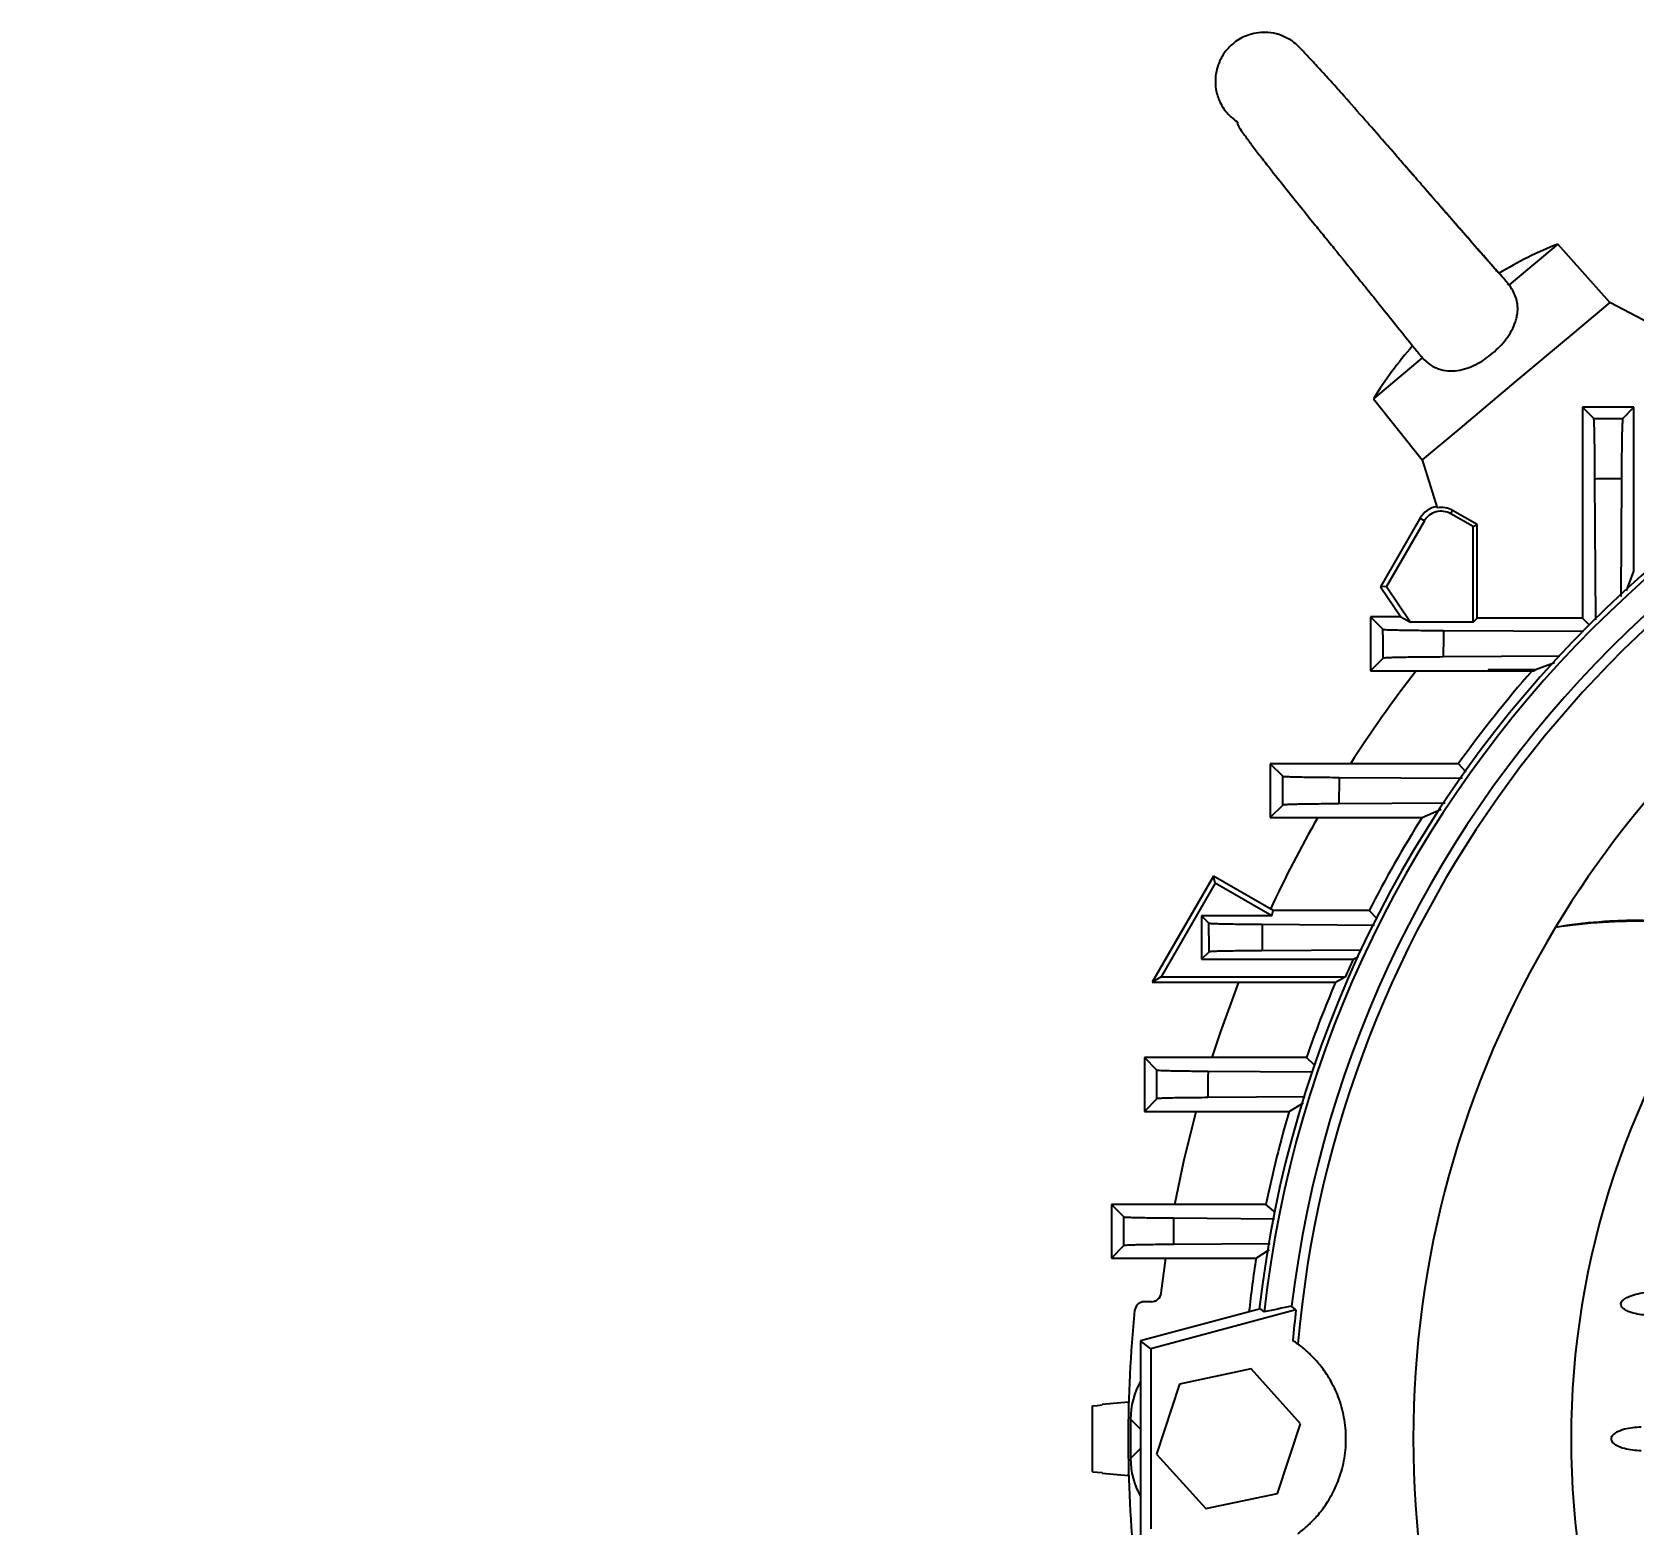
# Model space of a CAD drawing. Header units: millimetres. Extents: x 29178 to 37588, y 1365 to 7305.
# Drawn here: x 29877.2 to 30040.8, y 6281 to 6433.5 of the extents above; entities that cross this region are included whole.
import ezdxf

# ---------------------------------------------------------------- set-up
doc = ezdxf.new("R2010")
doc.units = ezdxf.units.MM

msp = doc.modelspace()

# ---------------------------------------------------------------- linework, layer by layer
at = {"color": 7, "linetype": 'Continuous'}
for p, q in [((30033.06, 6411.88), (30028.08, 6407.71)), ((30038.37, 6405.89), (30033.06, 6411.88)), ((30028.08, 6407.71), (30027.93, 6407.8)), ((30038.37, 6405.89), (30034.54, 6402.68)), ((30050.6, 6399.52), (30038.37, 6405.89)), ((30034.54, 6402.68), (30028.79, 6397.86)), ((30019.02, 6400.48), (30019.11, 6400.38)), ((30019.21, 6400.26), (30014.23, 6396.08)), ((30019.17, 6400.41), (30019.21, 6400.26)), ((30028.79, 6397.86), (30023.04, 6393.04)), ((30014.23, 6396.08), (30019.21, 6389.82)), ((30035.6, 6395.2), (30035.6, 6373.66)), ((30036.74, 6394.06), (30035.6, 6395.2)), ((30040.84, 6395.2), (30035.6, 6395.2)), ((30039.69, 6394.05), (30040.84, 6395.2)), ((30040.84, 6378.47), (30040.84, 6395.2)), ((30023.04, 6393.04), (30019.21, 6389.82)), ((30019.21, 6389.82), (30020.75, 6384.95)), ((30036.95, 6373.49), (30036.86, 6387.87)), ((30039.57, 6387.91), (30039.5, 6375.88)), ((30022.13, 6384.33), (30022.32, 6384.67)), ((30024.41, 6383.01), (30022.13, 6384.33)), ((30024.81, 6383.23), (30022.32, 6384.67)), ((30018.98, 6383.86), (30014.94, 6376.87)), ((30019.43, 6383.6), (30015.55, 6376.89)), ((30019.43, 6383.6), (30018.98, 6383.86)), ((30024.41, 6383.01), (30024.81, 6383.23)), ((30024.41, 6373.27), (30024.41, 6383.01)), ((30024.81, 6373.66), (30024.81, 6383.23)), ((30040.09, 6376.44), (30040.84, 6378.47)), ((30015.55, 6376.89), (30014.94, 6376.87)), ((30014.94, 6376.87), (30017.01, 6373.79)), ((30015.55, 6376.89), (30018, 6373.27)), ((30017.01, 6373.79), (30013.94, 6373.79)), ((30015.2, 6372.53), (30013.94, 6373.79)), ((30013.94, 6373.79), (30013.94, 6368.29)), ((30017.01, 6373.79), (30018, 6373.27)), ((30024.41, 6373.27), (30018, 6373.27)), ((30024.41, 6373.27), (30024.81, 6373.66)), ((30035.6, 6373.66), (30024.81, 6373.66)), ((30036.26, 6373), (30035.6, 6373.66)), ((30021.39, 6372.4), (30035.7, 6372.32)), ((30015.22, 6369.57), (30013.94, 6368.29)), ((30033.27, 6369.77), (30021.35, 6369.7)), ((30013.94, 6368.29), (30026, 6368.29)), ((30025.96, 6368.42), (30030.8, 6368.42)), ((30025.96, 6368.42), (30026, 6368.29)), ((30026, 6368.29), (30030.68, 6368.29)), ((30030.8, 6368.42), (30032.72, 6369.13)), ((30022.9, 6358.79), (30003.69, 6358.79)), ((30004.96, 6357.52), (30003.69, 6358.79)), ((30003.69, 6358.79), (30003.69, 6353.29)), ((30023.71, 6357.92), (30022.9, 6358.79)), ((30010.72, 6357.4), (30023.31, 6357.32)), ((30021.56, 6354.77), (30010.69, 6354.7)), ((30004.97, 6354.58), (30003.69, 6353.29)), ((30003.69, 6353.29), (30019.2, 6353.29)), ((30019.2, 6353.29), (30021.14, 6354.16)), ((29997.88, 6347.32), (29991.63, 6336.49)), ((29998.07, 6346.6), (29992.53, 6337.02)), ((29998.07, 6346.6), (29997.88, 6347.32)), ((30003.98, 6343.79), (29997.88, 6347.32)), ((30003.84, 6343.27), (29998.07, 6346.6)), ((30003.84, 6343.27), (29996.67, 6343.27)), ((29997.42, 6342.52), (29996.67, 6343.27)), ((29996.67, 6343.27), (29996.67, 6338.82)), ((30003.84, 6343.27), (30003.98, 6343.79)), ((30013.78, 6343.79), (30003.98, 6343.79)), ((30014.64, 6342.92), (30013.78, 6343.79)), ((30002.87, 6342.4), (30014.32, 6342.32)), ((29997.43, 6339.58), (29996.67, 6338.82)), ((29996.67, 6338.82), (30012.15, 6338.82)), ((30012.95, 6339.77), (30002.84, 6339.7)), ((30012.15, 6338.82), (30012.65, 6339.07)), ((29992.53, 6337.02), (29991.63, 6336.49)), ((29992.53, 6337.02), (30011.35, 6337.02)), ((30010.36, 6336.49), (30011.35, 6337.02)), ((29991.63, 6336.49), (30010.36, 6336.49)), ((30007.38, 6328.79), (29990.83, 6328.79)), ((29992.11, 6327.51), (29990.83, 6328.79)), ((29990.83, 6328.79), (29990.83, 6323.29)), ((30008.21, 6328.02), (30007.38, 6328.79)), ((29997.33, 6327.4), (30007.97, 6327.32)), ((29992.11, 6324.58), (29990.83, 6323.29)), ((30007.25, 6324.77), (29997.31, 6324.69)), ((30005.62, 6323.29), (30007.08, 6324.16)), ((29990.83, 6323.29), (30005.62, 6323.29)), ((30003.24, 6313.79), (29987.45, 6313.79)), ((29988.73, 6312.51), (29987.45, 6313.79)), ((29987.45, 6313.79), (29987.45, 6308.29)), ((30004.22, 6312.95), (30003.24, 6313.79)), ((29993.81, 6312.4), (30004.11, 6312.32)), ((29988.74, 6309.58), (29987.45, 6308.29)), ((30003.69, 6309.77), (29993.8, 6309.69)), ((30002.25, 6308.29), (30003.6, 6309.18)), ((29987.45, 6308.29), (30002.25, 6308.29)), ((29992.54, 6304.73), (29993.01, 6308.29)), ((30002.68, 6303.13), (29990.42, 6299.84)), ((29991.55, 6303.84), (29990.83, 6303.84)), ((30006.31, 6303.02), (29991.47, 6299.04)), ((30003.06, 6302.8), (30002.68, 6303.13)), ((30006.31, 6303.02), (30005.87, 6303.4)), ((29991.47, 6299.04), (29990.42, 6299.84)), ((29990.42, 6299.84), (29990.42, 6279.84)), ((29991.47, 6299.04), (29991.47, 6280.65)), ((30001.75, 6296.98), (29994.41, 6295.43)), ((30006.77, 6291.39), (30001.75, 6296.98)), ((29994.41, 6295.43), (29992.08, 6288.29)), ((29985.52, 6286.48), (29985.52, 6293.21)), ((29989.22, 6293.59), (29986.52, 6293.36)), ((29986.52, 6293.3), (29986.52, 6293.36)), ((29989.22, 6293.45), (29989.22, 6293.59)), ((29989.42, 6291.84), (29989.42, 6287.84)), ((30004.44, 6284.26), (30006.77, 6291.39)), ((29992.08, 6288.29), (29997.09, 6282.71)), ((29986.52, 6286.33), (29986.52, 6286.39)), ((29986.52, 6286.33), (29989.22, 6286.09)), ((29989.22, 6286.09), (29989.22, 6286.24)), ((29997.09, 6282.71), (30004.44, 6284.26))]:
    msp.add_line(p, q, dxfattribs=at)
at = {"color": 8, "linetype": 'Continuous'}
for p, q in [((29990.42, 6290.84), (29989.42, 6291.84)), ((29989.42, 6287.84), (29990.42, 6288.84))]:
    msp.add_line(p, q, dxfattribs=at)
at = {"color": 7, "linetype": 'Continuous', "flags": 128}
for points in [[(29997.76, 6328.79), (29998.6, 6331.33), (30000.49, 6336.49)], [(29993.94, 6313.79), (29994.86, 6318.19), (29996.13, 6323.29)], [(29985.52, 6293.21), (29986.01, 6293.25), (29986.52, 6293.3)], [(29985.52, 6286.48), (29986.01, 6286.44), (29986.52, 6286.39)]]:
    msp.add_lwpolyline(points, dxfattribs=at)
at = {"color": 7, "linetype": 'Continuous'}
for centre, radius, start, end in [((30047.28, 6375.82), 38.76, 111.5149, 121.44), ((30119.42, 6289.84), 117.6, 96.471, 173.529), ((30119.42, 6289.84), 117.08, 96.3514, 173.6486), ((30119.42, 6289.84), 114.36, 96.8084, 173.1916), ((30047.28, 6375.82), 38.76, 138.572, 148.4851), ((30119.42, 6289.84), 113.32, 110.3164, 175.0998), ((30021.14, 6382.61), 2.5, 99.9102, 150), ((30021.14, 6382.61), 1.98, 60, 150), ((30021.14, 6382.61), 2.37, 60, 99.4881), ((30119.42, 6289.84), 101.13, 121.1145, 148.8855), ((30119.42, 6289.84), 127.75, 142.1142, 147.335), ((30119.42, 6289.84), 118.62, 138.597, 144.4605), ((30119.42, 6289.84), 118.45, 138.4379, 138.5225), ((30119.42, 6289.84), 127.75, 150.2199, 154.9396), ((30119.42, 6289.84), 118.62, 147.663, 152.9472), ((30119.42, 6289.84), 101.13, 148.8855, 211.1145), ((30119.42, 6289.84), 85, 142.456, 217.544), ((30119.42, 6289.84), 117.92, 155.4616, 156.4202), ((30119.42, 6289.84), 118.62, 156.8427, 160.8309), ((30119.42, 6289.84), 118.62, 163.6209, 168.3517), ((30119.42, 6289.84), 118.62, 171.052, 173.7219), ((29991.55, 6304.84), 1, 270, 353.3096), ((30119.42, 6289.84), 130.25, 174.2274, 185.7726), ((30119.42, 6289.84), 113.87, 173.3571, 174.941)]:
    msp.add_arc(centre, radius, start, end, dxfattribs=at)
for centre, major_axis, start_param, end_param in [((29997.42, 6291.84), (-5.66, 5.66), 0.279974, 0.785312), ((29997.42, 6287.84), (-5.66, -5.66), 5.497873, 6.003211)]:
    msp.add_ellipse(centre, major_axis=major_axis, ratio=0.999829, start_param=start_param, end_param=end_param, dxfattribs=at)
for points, knots in [([(30005.74, 6432.73), (30005.37, 6432.93), (30004.65, 6433.31), (30003.21, 6433.57), (30001.63, 6433.4), (30000.23, 6432.68), (29999.21, 6431.75), (29998.4, 6430.51), (29998.03, 6429.06), (29998.1, 6427.64), (29998.47, 6426.41), (29999.22, 6425.18), (30000.01, 6424.58), (30000.41, 6424.27)], [0, 0, 0, 0, 0.080973, 0.154104, 0.278912, 0.378139, 0.450879, 0.540216, 0.658914, 0.730385, 0.811025, 0.90273, 1, 1, 1, 1]), ([(30027.97, 6407.85), (30027.83, 6408.01), (30027.3, 6408.6), (30026.09, 6409.97), (30024.49, 6411.79), (30022.86, 6413.66), (30021.3, 6415.46), (30019.85, 6417.12), (30018.57, 6418.6), (30017.42, 6419.91), (30016.24, 6421.27), (30014.79, 6422.93), (30012.95, 6425.04), (30011.24, 6426.98), (30009.81, 6428.57), (30008.71, 6429.79), (30007.66, 6430.91), (30006.79, 6431.84), (30006.05, 6432.54), (30005.85, 6432.66), (30005.74, 6432.73)], [0, 0, 0, 0, 0.025987, 0.096924, 0.162695, 0.223311, 0.278328, 0.327424, 0.370557, 0.407696, 0.442154, 0.490777, 0.5562, 0.638928, 0.687053, 0.739805, 0.797373, 0.859708, 0.927334, 1, 1, 1, 1]), ([(30000.34, 6424.21), (30000.33, 6424.21), (30000.28, 6424.19), (30000.47, 6423.84), (30000.95, 6423.15), (30001.61, 6422.23), (30002.42, 6421.17), (30003.55, 6419.72), (30005.01, 6417.88), (30006.69, 6415.79), (30008.05, 6414.1), (30009.18, 6412.71), (30010.62, 6410.94), (30012.15, 6409.04), (30013.8, 6407), (30015.24, 6405.21), (30016.81, 6403.27), (30018.16, 6401.58), (30018.79, 6400.78), (30019.02, 6400.48)], [0, 0, 0, 0, 0.015585, 0.081424, 0.143926, 0.20258, 0.257417, 0.30822, 0.397177, 0.468788, 0.522461, 0.56092, 0.600274, 0.688699, 0.738305, 0.797734, 0.868966, 0.951876, 1, 1, 1, 1]), ([(30027.11, 6408.82), (30026.76, 6409.21), (30025.97, 6410.11), (30024.49, 6411.8), (30022.86, 6413.67), (30021.29, 6415.47), (30019.85, 6417.12), (30018.57, 6418.6), (30017.73, 6419.56), (30017.32, 6420.03), (30017.27, 6420.08)], [0, 0, 0, 0, 0.138622, 0.319372, 0.485009, 0.635092, 0.768963, 0.886562, 0.987867, 1, 1, 1, 1]), ([(30019.21, 6400.26), (30019.44, 6400.01), (30019.7, 6399.78), (30020.11, 6399.49), (30020.26, 6399.4), (30020.56, 6399.25), (30020.71, 6399.18), (30021.18, 6399.02), (30021.51, 6398.95), (30022.16, 6398.9), (30022.48, 6398.92), (30023.14, 6399.01), (30023.46, 6399.09), (30024.08, 6399.3), (30024.39, 6399.43), (30025.3, 6399.89), (30025.87, 6400.27), (30026.92, 6401.16), (30027.39, 6401.64), (30028, 6402.45), (30028.18, 6402.74), (30028.5, 6403.32), (30028.63, 6403.62), (30028.79, 6404.09), (30028.83, 6404.25), (30028.9, 6404.57), (30028.93, 6404.73), (30028.96, 6405.06), (30028.97, 6405.22), (30028.96, 6405.55), (30028.94, 6405.72), (30028.86, 6406.2), (30028.76, 6406.52), (30028.48, 6407.14), (30028.29, 6407.43), (30028.08, 6407.71)], [0, 0, 0, 0, 0.0625, 0.0625, 0.09375, 0.09375, 0.125, 0.125, 0.1875, 0.1875, 0.25, 0.25, 0.3125, 0.3125, 0.375, 0.375, 0.5, 0.5, 0.625, 0.625, 0.6875, 0.6875, 0.75, 0.75, 0.78125, 0.78125, 0.8125, 0.8125, 0.84375, 0.84375, 0.875, 0.875, 0.9375, 0.9375, 1, 1, 1, 1]), ([(30036.86, 6387.87), (30036.86, 6388.81), (30036.85, 6389.66), (30036.84, 6390.62), (30036.84, 6390.81), (30036.83, 6391.16), (30036.83, 6391.33), (30036.82, 6391.82), (30036.82, 6392.12), (30036.81, 6392.66), (30036.8, 6392.9), (30036.79, 6393.31), (30036.78, 6393.48), (30036.77, 6393.76), (30036.76, 6393.87), (30036.75, 6394.02), (30036.74, 6394.06), (30036.74, 6394.06)], [0, 0, 0, 0, 0.25, 0.25, 0.3125, 0.3125, 0.375, 0.375, 0.5, 0.5, 0.625, 0.625, 0.75, 0.75, 0.875, 0.875, 1, 1, 1, 1]), ([(30039.69, 6394.05), (30039.68, 6394.04), (30039.67, 6393.89), (30039.65, 6393.47), (30039.64, 6393.3), (30039.63, 6392.89), (30039.62, 6392.65), (30039.61, 6392.12), (30039.61, 6391.83), (30039.6, 6391.17), (30039.59, 6390.82), (30039.58, 6390.07), (30039.58, 6389.67), (30039.57, 6388.83), (30039.57, 6388.38), (30039.57, 6387.91)], [0, 0, 0, 0, 0.25, 0.25, 0.375, 0.375, 0.5, 0.5, 0.625, 0.625, 0.75, 0.75, 0.875, 0.875, 1, 1, 1, 1]), ([(30039.57, 6387.91), (30038.78, 6387.9), (30038, 6387.89), (30037.22, 6387.88), (30037.1, 6387.88), (30036.98, 6387.88), (30036.86, 6387.87)], [0, 0, 0, 0, 0.002495824, 0.002495824, 0.002495824, 0.002874365, 0.002874365, 0.002874365, 0.002874365]), ([(30015.2, 6372.53), (30015.22, 6372.52), (30015.36, 6372.5), (30015.78, 6372.48), (30015.96, 6372.48), (30016.37, 6372.47), (30016.61, 6372.46), (30017.14, 6372.45), (30017.44, 6372.44), (30018.1, 6372.43), (30018.45, 6372.43), (30019.21, 6372.42), (30019.61, 6372.41), (30020.47, 6372.41), (30020.92, 6372.4), (30021.39, 6372.4)], [0, 0, 0, 0, 0.25, 0.25, 0.375, 0.375, 0.5, 0.5, 0.625, 0.625, 0.75, 0.75, 0.875, 0.875, 1, 1, 1, 1]), ([(30021.39, 6372.4), (30021.39, 6372.28), (30021.39, 6372.16), (30021.39, 6372.05), (30021.38, 6371.26), (30021.36, 6370.48), (30021.35, 6369.7)], [0, 0, 0, 0, 0.000378543, 0.000378543, 0.000378543, 0.002874377, 0.002874377, 0.002874377, 0.002874377]), ([(30021.35, 6369.7), (30020.43, 6369.69), (30019.59, 6369.69), (30018.64, 6369.68), (30018.46, 6369.67), (30018.1, 6369.67), (30017.93, 6369.67), (30017.45, 6369.66), (30017.15, 6369.65), (30016.62, 6369.64), (30016.38, 6369.64), (30015.97, 6369.62), (30015.8, 6369.62), (30015.52, 6369.61), (30015.41, 6369.6), (30015.26, 6369.59), (30015.22, 6369.58), (30015.22, 6369.57)], [0, 0, 0, 0, 0.25, 0.25, 0.3125, 0.3125, 0.375, 0.375, 0.5, 0.5, 0.625, 0.625, 0.75, 0.75, 0.875, 0.875, 1, 1, 1, 1]), ([(30004.96, 6357.52), (30004.97, 6357.51), (30005.11, 6357.5), (30005.5, 6357.48), (30005.67, 6357.47), (30006.05, 6357.46), (30006.27, 6357.46), (30006.77, 6357.45), (30007.05, 6357.44), (30007.66, 6357.43), (30007.99, 6357.43), (30008.7, 6357.42), (30009.07, 6357.41), (30009.86, 6357.41), (30010.29, 6357.4), (30010.72, 6357.4)], [0, 0, 0, 0, 0.25, 0.25, 0.375, 0.375, 0.5, 0.5, 0.625, 0.625, 0.75, 0.75, 0.875, 0.875, 1, 1, 1, 1]), ([(30010.72, 6357.4), (30010.72, 6357.24), (30010.72, 6357.08), (30010.72, 6356.92), (30010.71, 6356.18), (30010.7, 6355.44), (30010.69, 6354.7)], [0, 0, 0, 0, 0.00050301, 0.00050301, 0.00050301, 0.002816691, 0.002816691, 0.002816691, 0.002816691]), ([(30010.69, 6354.7), (30009.82, 6354.69), (30009.04, 6354.69), (30007.99, 6354.67), (30007.66, 6354.67), (30007.05, 6354.66), (30006.78, 6354.65), (30006.41, 6354.65), (30006.29, 6354.64), (30006.07, 6354.64), (30005.97, 6354.63), (30005.68, 6354.63), (30005.52, 6354.62), (30005.26, 6354.61), (30005.16, 6354.6), (30005.02, 6354.59), (30004.98, 6354.58), (30004.97, 6354.58)], [0, 0, 0, 0, 0.25, 0.25, 0.375, 0.375, 0.5, 0.5, 0.5625, 0.5625, 0.625, 0.625, 0.75, 0.75, 0.875, 0.875, 1, 1, 1, 1]), ([(29997.42, 6342.52), (29997.44, 6342.51), (29997.57, 6342.49), (29997.94, 6342.48), (29998.1, 6342.47), (29998.46, 6342.46), (29998.67, 6342.45), (29999.14, 6342.44), (29999.4, 6342.44), (29999.98, 6342.43), (30000.3, 6342.42), (30000.96, 6342.42), (30001.31, 6342.41), (30002.06, 6342.41), (30002.46, 6342.4), (30002.87, 6342.4)], [0, 0, 0, 0, 0.25, 0.25, 0.375, 0.375, 0.5, 0.5, 0.625, 0.625, 0.75, 0.75, 0.875, 0.875, 1, 1, 1, 1]), ([(30002.87, 6342.4), (30002.87, 6342.18), (30002.87, 6341.97), (30002.86, 6341.75), (30002.86, 6341.07), (30002.85, 6340.38), (30002.84, 6339.7)], [0, 0, 0, 0, 0.000665229, 0.000665229, 0.000665229, 0.002771269, 0.002771269, 0.002771269, 0.002771269]), ([(30032.84, 6342.1), (30036.04, 6342.6), (30039.24, 6342.8), (30045.64, 6342.65), (30048.83, 6342.29), (30052.03, 6341.64)], [0, 0, 0, 0, 0.5, 0.5, 1, 1, 1, 1]), ([(30068.06, 6335.44), (30065.36, 6337.04), (30062.57, 6338.37), (30058.23, 6339.99), (30056.77, 6340.47), (30054.53, 6341.09), (30053.78, 6341.28), (30052.28, 6341.62), (30051.53, 6341.78), (30047.78, 6342.46), (30044.78, 6342.75), (30041.02, 6342.78), (30040.27, 6342.78), (30038.76, 6342.73), (30038.02, 6342.68), (30035.78, 6342.52), (30034.3, 6342.34), (30032.84, 6342.1)], [0, 0, 0, 0, 0.25, 0.25, 0.375, 0.375, 0.4375, 0.4375, 0.5, 0.5, 0.75, 0.75, 0.8125, 0.8125, 0.875, 0.875, 1, 1, 1, 1]), ([(30002.84, 6339.7), (30002.02, 6339.69), (30001.29, 6339.68), (30000.29, 6339.67), (29999.98, 6339.67), (29999.41, 6339.66), (29999.15, 6339.65), (29998.68, 6339.64), (29998.47, 6339.64), (29998.1, 6339.63), (29997.95, 6339.62), (29997.7, 6339.61), (29997.61, 6339.6), (29997.48, 6339.59), (29997.44, 6339.59), (29997.43, 6339.58)], [0, 0, 0, 0, 0.25, 0.25, 0.375, 0.375, 0.5, 0.5, 0.625, 0.625, 0.75, 0.75, 0.875, 0.875, 1, 1, 1, 1]), ([(29992.11, 6327.51), (29992.12, 6327.5), (29992.25, 6327.49), (29992.61, 6327.47), (29992.76, 6327.47), (29993.11, 6327.46), (29993.31, 6327.45), (29993.76, 6327.44), (29994.01, 6327.44), (29994.57, 6327.43), (29994.87, 6327.42), (29995.83, 6327.41), (29996.54, 6327.4), (29997.33, 6327.4)], [0, 0, 0, 0, 0.25, 0.25, 0.375, 0.375, 0.5, 0.5, 0.625, 0.625, 0.75, 0.75, 1, 1, 1, 1]), ([(29997.33, 6327.4), (29997.33, 6327.12), (29997.32, 6326.84), (29997.32, 6326.56), (29997.32, 6325.94), (29997.31, 6325.32), (29997.31, 6324.69)], [0, 0, 0, 0, 0.000850799, 0.000850799, 0.000850799, 0.00273771, 0.00273771, 0.00273771, 0.00273771]), ([(29997.31, 6324.69), (29996.52, 6324.69), (29995.82, 6324.68), (29994.86, 6324.67), (29994.56, 6324.67), (29994.01, 6324.66), (29993.76, 6324.65), (29993.31, 6324.64), (29993.11, 6324.64), (29992.76, 6324.63), (29992.61, 6324.62), (29992.37, 6324.61), (29992.28, 6324.6), (29992.15, 6324.59), (29992.12, 6324.59), (29992.11, 6324.58)], [0, 0, 0, 0, 0.25, 0.25, 0.375, 0.375, 0.5, 0.5, 0.625, 0.625, 0.75, 0.75, 0.875, 0.875, 1, 1, 1, 1]), ([(29988.73, 6312.51), (29988.75, 6312.5), (29988.87, 6312.49), (29989.22, 6312.47), (29989.37, 6312.47), (29989.71, 6312.46), (29989.91, 6312.45), (29990.35, 6312.44), (29990.59, 6312.44), (29991.13, 6312.43), (29991.42, 6312.42), (29992.35, 6312.41), (29993.05, 6312.4), (29993.81, 6312.4)], [0, 0, 0, 0, 0.25, 0.25, 0.375, 0.375, 0.5, 0.5, 0.625, 0.625, 0.75, 0.75, 1, 1, 1, 1]), ([(29988.74, 6309.58), (29988.74, 6309.89), (29988.74, 6310.2), (29988.74, 6310.51), (29988.74, 6311.18), (29988.73, 6311.84), (29988.73, 6312.51)], [0, 0, 0, 0, 0.000930256, 0.000930256, 0.000930256, 0.002944349, 0.002944349, 0.002944349, 0.002944349]), ([(29993.81, 6312.4), (29993.81, 6312.05), (29993.81, 6311.7), (29993.81, 6311.35), (29993.8, 6310.8), (29993.8, 6310.25), (29993.8, 6309.69)], [0, 0, 0, 0, 0.001051605, 0.001051605, 0.001051605, 0.002715777, 0.002715777, 0.002715777, 0.002715777]), ([(29993.8, 6309.69), (29993.04, 6309.69), (29992.35, 6309.68), (29991.42, 6309.67), (29991.12, 6309.66), (29990.59, 6309.66), (29990.34, 6309.65), (29989.9, 6309.64), (29989.71, 6309.64), (29989.37, 6309.63), (29989.22, 6309.62), (29988.87, 6309.6), (29988.75, 6309.59), (29988.74, 6309.58)], [0, 0, 0, 0, 0.25, 0.25, 0.375, 0.375, 0.5, 0.5, 0.625, 0.625, 0.75, 0.75, 1, 1, 1, 1]), ([(30042.47, 6302.45), (30042.18, 6302.46), (30041.89, 6302.48), (30041.32, 6302.55), (30041.04, 6302.61), (30040.62, 6302.72), (30040.48, 6302.76), (30040.21, 6302.87), (30040.07, 6302.93), (30039.89, 6303.05), (30039.83, 6303.09), (30039.71, 6303.18), (30039.66, 6303.24), (30039.57, 6303.36), (30039.54, 6303.43), (30039.51, 6303.58), (30039.51, 6303.66), (30039.56, 6303.81), (30039.6, 6303.87), (30039.7, 6303.99), (30039.76, 6304.04), (30039.93, 6304.18), (30040.07, 6304.26), (30040.47, 6304.45), (30040.75, 6304.54), (30041.32, 6304.68), (30041.62, 6304.74), (30042.2, 6304.81), (30042.5, 6304.83), (30042.79, 6304.84)], [0, 0, 0, 0, 0.125, 0.125, 0.25, 0.25, 0.3125, 0.3125, 0.375, 0.375, 0.40625, 0.40625, 0.4375, 0.4375, 0.46875, 0.46875, 0.5, 0.5, 0.53125, 0.53125, 0.5625, 0.5625, 0.625, 0.625, 0.75, 0.75, 0.875, 0.875, 1, 1, 1, 1]), ([(29990.83, 6303.84), (29990.7, 6303.84), (29990.58, 6303.82), (29990.35, 6303.73), (29990.25, 6303.67), (29989.98, 6303.42), (29989.86, 6303.19), (29989.83, 6302.94)], [0, 0, 0, 0, 0.25, 0.25, 0.5, 0.5, 1, 1, 1, 1]), ([(30006.51, 6280.16), (30006.55, 6280.19), (30006.63, 6280.25), (30006.88, 6280.44), (30007.05, 6280.57), (30007.35, 6280.84), (30007.47, 6280.94), (30007.71, 6281.16), (30007.83, 6281.28), (30008.1, 6281.56), (30008.24, 6281.7), (30008.54, 6282.03), (30008.69, 6282.22), (30009.16, 6282.81), (30009.47, 6283.26), (30009.93, 6284.04), (30010.08, 6284.32), (30010.36, 6284.91), (30010.5, 6285.21), (30010.74, 6285.85), (30010.85, 6286.18), (30011.05, 6286.87), (30011.14, 6287.23), (30011.35, 6288.31), (30011.42, 6289.06), (30011.42, 6290.58), (30011.35, 6291.33), (30011.15, 6292.42), (30011.06, 6292.78), (30010.87, 6293.47), (30010.76, 6293.8), (30010.51, 6294.44), (30010.38, 6294.75), (30010.09, 6295.34), (30009.95, 6295.62), (30009.64, 6296.14), (30009.48, 6296.39), (30009.17, 6296.85), (30009.01, 6297.06), (30008.55, 6297.66), (30008.25, 6297.98), (30007.84, 6298.4), (30007.71, 6298.52), (30007.47, 6298.75), (30007.36, 6298.85), (30007.05, 6299.11), (30006.89, 6299.24), (30006.64, 6299.44), (30006.55, 6299.5), (30006.51, 6299.52)], [0, 0, 0, 0, 0.0625, 0.0625, 0.125, 0.125, 0.15625, 0.15625, 0.1875, 0.1875, 0.21875, 0.21875, 0.25, 0.25, 0.3125, 0.3125, 0.34375, 0.34375, 0.375, 0.375, 0.40625, 0.40625, 0.4375, 0.4375, 0.5, 0.5, 0.5625, 0.5625, 0.59375, 0.59375, 0.625, 0.625, 0.65625, 0.65625, 0.6875, 0.6875, 0.71875, 0.71875, 0.75, 0.75, 0.8125, 0.8125, 0.84375, 0.84375, 0.875, 0.875, 0.9375, 0.9375, 1, 1, 1, 1]), ([(30041.58, 6291.04), (30041.29, 6291.03), (30041, 6291.01), (30040.44, 6290.94), (30040.15, 6290.88), (30039.74, 6290.78), (30039.6, 6290.73), (30039.33, 6290.63), (30039.19, 6290.58), (30038.93, 6290.44), (30038.81, 6290.35), (30038.65, 6290.19), (30038.6, 6290.13), (30038.53, 6290), (30038.51, 6289.93), (30038.51, 6289.77), (30038.53, 6289.7), (30038.6, 6289.56), (30038.64, 6289.5), (30038.8, 6289.34), (30038.92, 6289.26), (30039.31, 6289.05), (30039.58, 6288.95), (30040.14, 6288.81), (30040.43, 6288.75), (30041, 6288.68), (30041.29, 6288.66), (30041.58, 6288.65)], [0, 0, 0, 0, 0.125, 0.125, 0.25, 0.25, 0.3125, 0.3125, 0.375, 0.375, 0.4375, 0.4375, 0.46875, 0.46875, 0.5, 0.5, 0.53125, 0.53125, 0.5625, 0.5625, 0.625, 0.625, 0.75, 0.75, 0.875, 0.875, 1, 1, 1, 1])]:
    msp.add_open_spline(points, degree=3, knots=knots, dxfattribs=at)
for points in [[(30036.74, 6394.06), (30037.72, 6394.06), (30038.71, 6394.06), (30039.69, 6394.05)], [(30015.22, 6369.57), (30015.21, 6370.56), (30015.21, 6371.55), (30015.2, 6372.53)], [(30004.97, 6354.58), (30004.97, 6355.56), (30004.96, 6356.54), (30004.96, 6357.52)], [(29997.43, 6339.58), (29997.43, 6340.56), (29997.43, 6341.54), (29997.42, 6342.52)], [(29992.11, 6324.58), (29992.11, 6325.56), (29992.11, 6326.54), (29992.11, 6327.51)], [(29991.95, 6303.93), (29991.9, 6303.91), (29991.86, 6303.89), (29991.82, 6303.88)], [(30005.87, 6303.4), (30004.93, 6303.2), (30004, 6303), (30003.06, 6302.8)], [(30006.51, 6299.52), (30006.34, 6299.65), (30006.17, 6299.77), (30005.99, 6299.89)]]:
    msp.add_open_spline(points, degree=3, dxfattribs=at)

doc.saveas('drawing.dxf')
